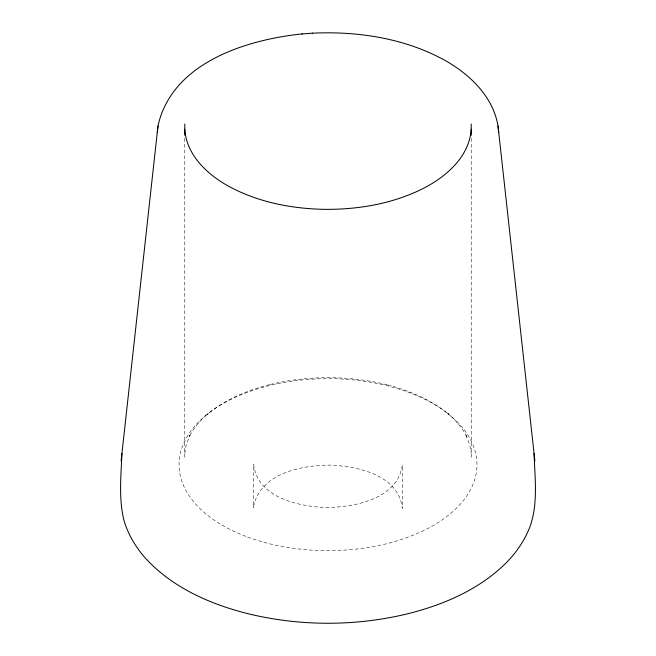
<?xml version="1.0" encoding="UTF-8"?>
<svg xmlns="http://www.w3.org/2000/svg" width="656" height="656" viewBox="0 0 656 656"><rect width="100%" height="100%" fill="white"/><g stroke="black" fill="none" stroke-linecap="round" stroke-linejoin="round"><path stroke-width="0.49" stroke-dasharray="3.28 2.46" d="M184.771 453.386L186.107 445.252L190.043 435.084L189.026 437.003C193.7 427.868 200.547 420.004 208.305 413.354L206.911 414.6C224.967 399.496 247.222 390.304 269.854 384.531L268.985 384.744C307.566 375.339 348.434 375.339 387.015 384.744L386.146 384.531C408.778 390.304 431.033 399.496 449.089 414.6L447.695 413.354C455.453 420.004 462.3 427.868 466.974 437.003L465.957 435.084L469.893 445.252L471.229 453.386M471.229 138.359L471.229 458.577M184.771 138.359L184.771 458.577M253.888 504.882L253.7 507.572L253.7 464.243C256.988 497.871 299.636 506.817 327.295 507.547C355.24 507.072 397.856 498.617 402.3 465.055L402.3 508.392C399.012 474.755 356.364 465.809 328.705 465.088C300.686 465.44 261.752 473.452 253.888 504.882M247.64 537.059A148.953 86.002 0 0 0 476.797 468.622A148.953 86.002 0 0 0 259.563 388.262A148.953 86.002 0 0 0 247.64 537.059"/><path stroke-width="0.98" d="M534.066 453.403C534.796 477.962 538.445 503.956 529.646 527.58C524.128 541.339 515.534 553.73 504.94 564.062C478.691 589.58 444.038 604.553 408.967 613.467L408.098 613.68C355.732 626.447 300.268 626.447 247.902 613.68L247.033 613.467C209.141 603.84 171.437 587.03 144.845 557.526C135.423 546.702 127.928 534.05 123.918 520.216C118.572 498.437 121.065 475.526 121.934 453.403M121.114 460.897L157.973 126.026C171.782 63.05 245.574 39.811 301.875 33.956L302.244 33.923M157.301 132.209L157.973 126.026M471.229 129.24C469.327 156.891 445.932 176.989 422.767 188.698C392.149 203.975 357.504 209.772 323.498 209.33C290.034 208.542 256.037 201.736 226.673 185.14C206.132 173.373 186.361 154.201 184.771 129.24M312.289 33.194L312.51 33.177C358.291 31.037 405.72 38.368 446.08 61.008C470.557 75.063 493.222 97.104 498.027 126.026L534.886 460.897M301.875 33.956L312.51 33.177M498.027 126.026L498.699 132.209M471.229 124.041L471.229 135.292M184.771 124.041L184.771 135.292"/></g></svg>
